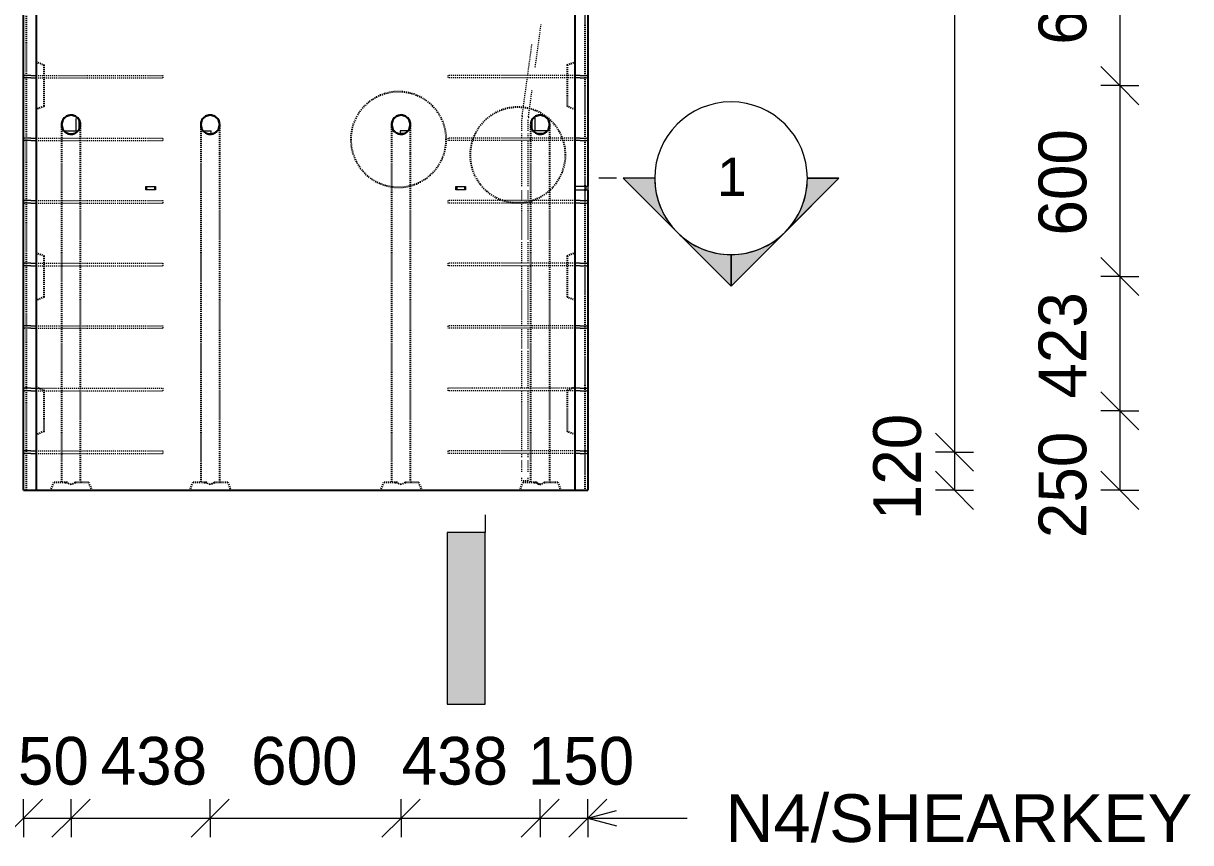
# Model space of a CAD drawing. Header units: millimetres. Extents: x -13510 to 6621, y -2503 to 13671.
# Drawn here: x -6091 to -2421, y -2503 to 73 of the extents above; entities that cross this region are included whole.
import ezdxf

# ---------------------------------------------------------------- set-up
doc = ezdxf.new("R2010")
doc.units = ezdxf.units.MM
doc.linetypes.add('Dash', pattern=[6.36, 3.18, -3.18])
for name, color, linetype, lineweight in [('A-ANNO-DIMS', 211, 'Continuous', 9), ('A-ANNO-DIMS-60', 211, 'Continuous', 9), ('A-GENM', 13, 'Continuous', 18), ('A-WALL', 113, 'Continuous', 25), ('A-WALL-HDLN', 110, 'Dash', 25), ('G-ANNO-SYMB', 111, 'Continuous', 9), ('G-ANNO-TEXT', 231, 'Continuous', 9), ('S-RBAR', 171, 'Continuous', 18)]:
    doc.layers.add(name, color=color, linetype=linetype, lineweight=lineweight)
doc.styles.add('Arial', font='arial.ttf', dxfattribs={"height": 120})
doc.styles.add('Arial_1', font='arial.ttf', dxfattribs={"height": 150})
doc.styles.add('Nirmala UI Semilight', font='NirmalaS.ttf', dxfattribs={"height": 150})
doc.dimstyles.new('Arrow_Filled_-_2_5_NI_UI', dxfattribs={"dimscale": 304.8, "dimtxt": 157.104592, "dimasz": 0.393701, "dimexe": 0.19685, "dimexo": 0.0625, "dimgap": 0.19685, "dimtad": 1, "dimdec": 4, "dimzin": 0, "dimdsep": 46, "dimtxsty": 'Nirmala UI Semilight', "dimblk1": 'OBLIQUE', "dimblk2": 'OBLIQUE', "dimsah": 1, "dimcen": 0.09, "dimazin": 0, "dimtfac": 1, "dimtdec": 4, "dimtix": 1, "dimtmove": 0, "dimatfit": 3, "dimfxl": 0.19685, "dimfxlon": 1, "dimtvp": 1, "dimtolj": 1, "dimtzin": 0, "dimarcsym": 2})
doc.dimstyles.new('Arrow_Filled_-_2_5_NI_UI_1', dxfattribs={"dimscale": 304.8, "dimtxt": 157.104592, "dimasz": 0.393701, "dimexe": 0.19685, "dimexo": 0.0625, "dimgap": 0.19685, "dimtad": 1, "dimdec": 4, "dimzin": 0, "dimdsep": 46, "dimtxsty": 'Nirmala UI Semilight', "dimblk1": 'OBLIQUE', "dimblk2": 'OBLIQUE', "dimsah": 1, "dimcen": 0.09, "dimazin": 0, "dimtfac": 1, "dimtdec": 4, "dimtix": 1, "dimtmove": 2, "dimatfit": 3, "dimfxl": 0.19685, "dimfxlon": 1, "dimtvp": 1, "dimtolj": 1, "dimtzin": 0, "dimarcsym": 2})

# ---------------------------------------------------------------- blocks, each defined once
blk = doc.blocks.new('RR spread anchor face based - RR-SA-2_5-150-1726819-Elevation Front')
at = {"layer": 'A-GENM'}
for p, q in [((-5706.2, 6755), (-5703.7, 6755)), ((-5706.2, 6745), (-5706.2, 6755)), ((-5703.7, 6755), (-5678.7, 6755)), ((-5703.7, 6755), (-5703.7, 6745)), ((-5678.7, 6755), (-5676.2, 6755)), ((-5678.7, 6755), (-5678.7, 6745)), ((-5676.2, 6755), (-5676.2, 6745)), ((-5703.7, 6745), (-5706.2, 6745)), ((-5678.7, 6745), (-5703.7, 6745)), ((-5676.2, 6745), (-5678.7, 6745))]:
    blk.add_line(p, q, dxfattribs=at)
blk = doc.blocks.new('RR spread anchor face based - RR-SA-4_0-320-1726835-Elevation Front')
at = {"layer": 'A-GENM'}
for p, q in [((-4356.2, 6756), (-4321.2, 6756)), ((-4321.2, 6756), (-4316.2, 6756)), ((-4321.2, 6744), (-4321.2, 6756)), ((-4316.2, 6756), (-4316.2, 6744)), ((-4321.2, 6744), (-4356.2, 6744)), ((-4316.2, 6744), (-4321.2, 6744))]:
    blk.add_line(p, q, dxfattribs=at)
blk = doc.blocks.new('Detail View - M_Section Head - Filled SHOP DWG-1002450-Elevation Front')
at = {"layer": 'G-ANNO-SYMB'}
h = blk.add_hatch(color=256, dxfattribs=at)
edge = h.paths.add_edge_path()
edge.add_line((-4205.6, -413.7), (-4106.2, -413.7))
edge.add_arc((-3866.2, -413.7), 240, 180, 225)
edge.add_line((-4035.9, -583.4), (-4205.6, -413.7))
h = blk.add_hatch(color=256, dxfattribs=at)
edge = h.paths.add_edge_path()
edge.add_line((-3526.8, -413.7), (-3696.5, -583.4))
edge.add_arc((-3866.2, -413.7), 240, 315, 360)
edge.add_line((-3626.2, -413.7), (-3526.8, -413.7))
h = blk.add_hatch(color=256, dxfattribs=at)
edge = h.paths.add_edge_path()
edge.add_line((-3866.2, -753.1), (-4035.9, -583.4))
edge.add_arc((-3866.2, -413.7), 240, 225, 270)
edge.add_line((-3866.2, -653.7), (-3866.2, -753.1))
h = blk.add_hatch(color=256, dxfattribs=at)
edge = h.paths.add_edge_path()
edge.add_line((-3866.2, -753.1), (-3866.2, -653.7))
edge.add_arc((-3866.2, -413.7), 240, 270, 315)
edge.add_line((-3696.5, -583.4), (-3866.2, -753.1))
for p, q in [((-3866.2, -753.1), (-4205.6, -413.7)), ((-4106.2, -413.7), (-4205.6, -413.7)), ((-4205.6, -413.7), (-4035.9, -583.4)), ((-4106.2, -413.7), (-4205.6, -413.7)), ((-3866.2, -753.1), (-3526.8, -413.7)), ((-3696.5, -583.4), (-3526.8, -413.7)), ((-3626.2, -413.7), (-3526.8, -413.7)), ((-3526.8, -413.7), (-3626.2, -413.7)), ((-4035.9, -583.4), (-3866.2, -753.1)), ((-3866.2, -753.1), (-3696.5, -583.4)), ((-3866.2, -653.7), (-3866.2, -753.1)), ((-3866.2, -753.1), (-3866.2, -653.7))]:
    blk.add_line(p, q, dxfattribs=at)
for start, end in [(360, 180), (180, 360), (180, 225), (315, 0), (225, 270), (270, 315)]:
    blk.add_arc((-3866.2, -413.7), 240, start, end, dxfattribs=at)
blk = doc.blocks.new('Detail View - M_Section Tail - Filled Horizontal-14034-Elevation Front')
at = {"layer": 'G-ANNO-SYMB'}
blk.add_hatch(color=256, dxfattribs=at).paths.add_polyline_path([(-6189.7, -533.7), (-6189.7, -413.7), (-6729.7, -413.7), (-6729.7, -533.7)])
for p, q in [((-6729.7, -533.7), (-6729.7, -413.7)), ((-6729.7, -413.7), (-6189.7, -413.7)), ((-6189.7, -413.7), (-6189.7, -533.7)), ((-6189.7, -533.7), (-6729.7, -533.7))]:
    blk.add_line(p, q, dxfattribs=at)
blk = doc.blocks.new('DIMBLOCK25-Elevation Front')
at = {"layer": 'A-ANNO-DIMS-60'}
for p, q in [((-6091.2, -2426.2), (-6031.2, -2366.2)), ((-6091.2, -2426.2), (-6091.2, -2366.2)), ((-5941.2, -2426.2), (-5881.2, -2366.2)), ((-5941.2, -2426.2), (-5941.2, -2366.2)), ((-6091.2, -2426.2), (-6151.2, -2486.2)), ((-6091.2, -2426.2), (-5941.2, -2426.2)), ((-6091.2, -2426.2), (-6091.2, -2486.2)), ((-5941.2, -2426.2), (-6001.2, -2486.2)), ((-5941.2, -2426.2), (-5941.2, -2486.2))]:
    blk.add_line(p, q, dxfattribs=at)
at = {"layer": 'A-ANNO-DIMS-60', "color": 0, "insert": (-6219.9, -2170.5), "char_height": 150, "width": 370.196, "attachment_point": 1, "line_spacing_factor": 1.142579, "style": 'Nirmala UI Semilight'}
blk.add_mtext('150', dxfattribs=at)
blk = doc.blocks.new('_Oblique')
at = {"color": 0, "linetype": 'ByBlock', "lineweight": -2}
blk.add_line((-0.5, -0.5), (0.5, 0.5), dxfattribs=at)
blk = doc.blocks.new('DIMBLOCK26-Elevation Front')
at = {"layer": 'A-ANNO-DIMS-60'}
for p, q in [((-5941.2, -2426.2), (-5881.2, -2366.2)), ((-5941.2, -2426.2), (-5941.2, -2366.2)), ((-5503.7, -2426.2), (-5443.7, -2366.2)), ((-5503.7, -2426.2), (-5503.7, -2366.2)), ((-5941.2, -2426.2), (-6001.2, -2486.2)), ((-5941.2, -2426.2), (-5503.7, -2426.2)), ((-5941.2, -2426.2), (-5941.2, -2486.2)), ((-5503.7, -2426.2), (-5563.7, -2486.2)), ((-5503.7, -2426.2), (-5503.7, -2486.2))]:
    blk.add_line(p, q, dxfattribs=at)
at = {"layer": 'A-ANNO-DIMS-60', "color": 0, "insert": (-5848, -2170.5), "char_height": 150, "width": 414.756, "attachment_point": 1, "line_spacing_factor": 1.142579, "style": 'Nirmala UI Semilight'}
blk.add_mtext('438', dxfattribs=at)
blk = doc.blocks.new('DIMBLOCK27-Elevation Front')
at = {"layer": 'A-ANNO-DIMS-60'}
for p, q in [((-5503.7, -2426.2), (-5443.7, -2366.2)), ((-5503.7, -2426.2), (-5503.7, -2366.2)), ((-4903.7, -2426.2), (-4843.7, -2366.2)), ((-4903.7, -2426.2), (-4903.7, -2366.2)), ((-5503.7, -2426.2), (-5563.7, -2486.2)), ((-5503.7, -2426.2), (-4903.7, -2426.2)), ((-5503.7, -2426.2), (-5503.7, -2486.2)), ((-4903.7, -2426.2), (-4963.7, -2486.2)), ((-4903.7, -2426.2), (-4903.7, -2486.2))]:
    blk.add_line(p, q, dxfattribs=at)
at = {"layer": 'A-ANNO-DIMS-60', "color": 0, "insert": (-5375.1, -2170.5), "char_height": 150, "width": 411.328, "attachment_point": 1, "line_spacing_factor": 1.142579, "style": 'Nirmala UI Semilight'}
blk.add_mtext('600', dxfattribs=at)
blk = doc.blocks.new('DIMBLOCK28-Elevation Front')
at = {"layer": 'A-ANNO-DIMS-60'}
for p, q in [((-4903.7, -2426.2), (-4843.7, -2366.2)), ((-4903.7, -2426.2), (-4903.7, -2366.2)), ((-4466.2, -2426.2), (-4406.2, -2366.2)), ((-4466.2, -2426.2), (-4466.2, -2366.2)), ((-4903.7, -2426.2), (-4963.7, -2486.2)), ((-4903.7, -2426.2), (-4466.2, -2426.2)), ((-4903.7, -2426.2), (-4903.7, -2486.2)), ((-4466.2, -2426.2), (-4526.2, -2486.2)), ((-4466.2, -2426.2), (-4466.2, -2486.2))]:
    blk.add_line(p, q, dxfattribs=at)
at = {"layer": 'A-ANNO-DIMS-60', "color": 0, "insert": (-4901.9, -2170.5), "char_height": 150, "width": 414.756, "attachment_point": 1, "line_spacing_factor": 1.142579, "style": 'Nirmala UI Semilight'}
blk.add_mtext('438', dxfattribs=at)
blk = doc.blocks.new('DIMBLOCK29-Elevation Front')
at = {"layer": 'A-ANNO-DIMS-60'}
for p, q in [((-4466.2, -2426.2), (-4406.2, -2366.2)), ((-4466.2, -2426.2), (-4466.2, -2366.2)), ((-4316.2, -2426.2), (-4256.2, -2366.2)), ((-4316.2, -2426.2), (-4316.2, -2366.2)), ((-4466.2, -2426.2), (-4526.2, -2486.2)), ((-4466.2, -2426.2), (-4316.2, -2426.2)), ((-4466.2, -2426.2), (-4466.2, -2486.2)), ((-4316.2, -2426.2), (-4376.2, -2486.2)), ((-4316.2, -2426.2), (-4316.2, -2486.2))]:
    blk.add_line(p, q, dxfattribs=at)
at = {"layer": 'A-ANNO-DIMS-60', "color": 0, "insert": (-4505.4, -2170.5), "char_height": 150, "width": 370.196, "attachment_point": 1, "line_spacing_factor": 1.142579, "style": 'Nirmala UI Semilight'}
blk.add_mtext('150', dxfattribs=at)
blk = doc.blocks.new('DIMBLOCK54-Elevation Front')
at = {"layer": 'A-ANNO-DIMS-60'}
for p, q in [((-3163.6, 7580), (-3223.6, 7640)), ((-3163.6, 7580), (-3223.6, 7580)), ((-3163.6, 7580), (-3163.6, -1275)), ((-3163.6, 7580), (-3103.6, 7520)), ((-3163.6, 7580), (-3103.6, 7580)), ((-3163.6, -1275), (-3223.6, -1215)), ((-3163.6, -1275), (-3223.6, -1275)), ((-3163.6, -1275), (-3103.6, -1335)), ((-3163.6, -1275), (-3103.6, -1275))]:
    blk.add_line(p, q, dxfattribs=at)
at = {"layer": 'A-ANNO-DIMS-60', "color": 0, "insert": (-3419.3, 2382.7), "char_height": 150, "width": 1847.55, "attachment_point": 1, "rotation": 90, "line_spacing_factor": 1.142579, "style": 'Nirmala UI Semilight'}
blk.add_mtext('T8@200mm C/C', dxfattribs=at)
blk = doc.blocks.new('DIMBLOCK55-Elevation Front')
at = {"layer": 'A-ANNO-DIMS-60'}
for p, q in [((-3163.6, -1275), (-3223.6, -1215)), ((-3163.6, -1275), (-3223.6, -1275)), ((-3163.6, -1275), (-3163.6, -1395)), ((-3163.6, -1275), (-3103.6, -1335)), ((-3163.6, -1275), (-3103.6, -1275)), ((-3163.6, -1395), (-3223.6, -1335)), ((-3163.6, -1395), (-3223.6, -1395)), ((-3163.6, -1395), (-3103.6, -1455)), ((-3163.6, -1395), (-3103.6, -1395))]:
    blk.add_line(p, q, dxfattribs=at)
at = {"layer": 'A-ANNO-DIMS-60', "color": 0, "insert": (-3419.3, -1489.2), "char_height": 150, "width": 370.196, "attachment_point": 1, "rotation": 90, "line_spacing_factor": 1.142579, "style": 'Nirmala UI Semilight'}
blk.add_mtext('120', dxfattribs=at)
blk = doc.blocks.new('DIMBLOCK69-Elevation Front')
at = {"layer": 'A-ANNO-DIMS-60'}
for p, q in [((-2643.6, 477.5), (-2703.6, 537.5)), ((-2643.6, 477.5), (-2703.6, 477.5)), ((-2643.6, 477.5), (-2643.6, -122.5)), ((-2643.6, 477.5), (-2583.6, 417.5)), ((-2643.6, 477.5), (-2583.6, 477.5)), ((-2643.6, -122.5), (-2703.6, -62.5)), ((-2643.6, -122.5), (-2703.6, -122.5)), ((-2643.6, -122.5), (-2583.6, -182.5)), ((-2643.6, -122.5), (-2583.6, -122.5))]:
    blk.add_line(p, q, dxfattribs=at)
at = {"layer": 'A-ANNO-DIMS-60', "color": 0, "insert": (-2899.3, 6.1), "char_height": 150, "width": 411.328, "attachment_point": 1, "rotation": 90, "line_spacing_factor": 1.142579, "style": 'Nirmala UI Semilight'}
blk.add_mtext('600', dxfattribs=at)
blk = doc.blocks.new('DIMBLOCK70-Elevation Front')
at = {"layer": 'A-ANNO-DIMS-60'}
for p, q in [((-2643.6, -122.5), (-2703.6, -62.5)), ((-2643.6, -122.5), (-2703.6, -122.5)), ((-2643.6, -122.5), (-2643.6, -722.5)), ((-2643.6, -122.5), (-2583.6, -182.5)), ((-2643.6, -122.5), (-2583.6, -122.5)), ((-2643.6, -722.5), (-2703.6, -662.5)), ((-2643.6, -722.5), (-2703.6, -722.5)), ((-2643.6, -722.5), (-2583.6, -782.5)), ((-2643.6, -722.5), (-2583.6, -722.5))]:
    blk.add_line(p, q, dxfattribs=at)
at = {"layer": 'A-ANNO-DIMS-60', "color": 0, "insert": (-2899.3, -593.9), "char_height": 150, "width": 411.328, "attachment_point": 1, "rotation": 90, "line_spacing_factor": 1.142579, "style": 'Nirmala UI Semilight'}
blk.add_mtext('600', dxfattribs=at)
blk = doc.blocks.new('DIMBLOCK71-Elevation Front')
at = {"layer": 'A-ANNO-DIMS-60'}
for p, q in [((-2643.6, -722.5), (-2703.6, -662.5)), ((-2643.6, -722.5), (-2703.6, -722.5)), ((-2643.6, -722.5), (-2643.6, -1145)), ((-2643.6, -722.5), (-2583.6, -782.5)), ((-2643.6, -722.5), (-2583.6, -722.5)), ((-2643.6, -1145), (-2703.6, -1085)), ((-2643.6, -1145), (-2703.6, -1145)), ((-2643.6, -1145), (-2583.6, -1205)), ((-2643.6, -1145), (-2583.6, -1145))]:
    blk.add_line(p, q, dxfattribs=at)
at = {"layer": 'A-ANNO-DIMS-60', "color": 0, "insert": (-2899.3, -1106.6), "char_height": 150, "width": 414.756, "attachment_point": 1, "rotation": 90, "line_spacing_factor": 1.142579, "style": 'Nirmala UI Semilight'}
blk.add_mtext('423', dxfattribs=at)
blk = doc.blocks.new('DIMBLOCK72-Elevation Front')
at = {"layer": 'A-ANNO-DIMS-60'}
for p, q in [((-2643.6, -1145), (-2703.6, -1085)), ((-2643.6, -1145), (-2703.6, -1145)), ((-2643.6, -1145), (-2643.6, -1395)), ((-2643.6, -1145), (-2583.6, -1205)), ((-2643.6, -1145), (-2583.6, -1145)), ((-2643.6, -1395), (-2703.6, -1335)), ((-2643.6, -1395), (-2703.6, -1395)), ((-2643.6, -1395), (-2583.6, -1455)), ((-2643.6, -1395), (-2583.6, -1395))]:
    blk.add_line(p, q, dxfattribs=at)
at = {"layer": 'A-ANNO-DIMS-60', "color": 0, "insert": (-2899.3, -1545.3), "char_height": 150, "width": 411.328, "attachment_point": 1, "rotation": 90, "line_spacing_factor": 1.142579, "style": 'Nirmala UI Semilight'}
blk.add_mtext('250', dxfattribs=at)

msp = doc.modelspace()

# ---------------------------------------------------------------- linework, layer by layer
at = {"layer": 'A-WALL'}
for p, q in [((-6051.19617, 7060), (-6051.19617, -1395)), ((-4356.19617, -1395), (-4356.19617, 7060)), ((-6091.19617, -93.95326), (-6091.19617, 102.06437)), ((-4316.19617, 102.06437), (-4316.19617, -93.95326)), ((-6091.19617, -290.73104), (-6091.19617, -94.71341)), ((-4316.19617, -94.71341), (-4316.19617, -290.73104)), ((-6091.19617, -487.50882), (-6091.19617, -291.49118)), ((-4316.19617, -291.49118), (-4316.19617, -439)), ((-4316.19617, -451), (-4316.19617, -487.50882)), ((-6091.19617, -684.28659), (-6091.19617, -488.26896)), ((-4316.19617, -488.26896), (-4316.19617, -684.28659)), ((-6091.19617, -881.06437), (-6091.19617, -685.04674)), ((-4316.19617, -685.04674), (-4316.19617, -881.06437)), ((-6091.19617, -1077.84215), (-6091.19617, -881.82452)), ((-4316.19617, -881.82452), (-4316.19617, -1077.84215)), ((-6091.19617, -1274.61993), (-6091.19617, -1078.60229)), ((-4316.19617, -1078.60229), (-4316.19617, -1274.61993)), ((-6091.19617, -1395), (-6091.19617, -1275.38007)), ((-4316.19617, -1275.38007), (-4316.19617, -1395)), ((-6091.19617, -1395), (-4316.19617, -1395))]:
    msp.add_line(p, q, dxfattribs=at)
at = {"layer": 'A-WALL', "flags": 128}
for points in [[(-5941.19617, -215), (-5956.23068, -219.03919), (-5967.2167, -230.06909), (-5971.19617, -245)], [(-5911.19617, -245), (-5915.23536, -229.96549), (-5926.26526, -218.97947), (-5941.19617, -215)], [(-5503.69617, -215), (-5518.73068, -219.03919), (-5529.7167, -230.06909), (-5533.69617, -245)], [(-5473.69617, -245), (-5477.73536, -229.96549), (-5488.76526, -218.97947), (-5503.69617, -215)], [(-4903.69617, -215), (-4918.73068, -219.03919), (-4929.7167, -230.06909), (-4933.69617, -245)], [(-4873.69617, -245), (-4877.73536, -229.96549), (-4888.76526, -218.97947), (-4903.69617, -215)], [(-4466.19617, -215), (-4481.23068, -219.03919), (-4492.2167, -230.06909), (-4496.19617, -245)], [(-4436.19617, -245), (-4440.23536, -229.96549), (-4451.26526, -218.97947), (-4466.19617, -215)], [(-5971.19617, -245), (-5967.15698, -260.03451), (-5956.12708, -271.02053), (-5941.19617, -275)], [(-5941.19617, -275), (-5926.16166, -270.96081), (-5915.17564, -259.93091), (-5911.19617, -245)], [(-5911.19617, -250.72272), (-5911.19617, -245.13838), (-5911.19617, -245)], [(-5533.69617, -245), (-5529.65698, -260.03451), (-5518.62708, -271.02053), (-5503.69617, -275)], [(-5503.69617, -275), (-5488.66166, -270.96081), (-5477.67564, -259.93091), (-5473.69617, -245)], [(-5473.69617, -250.72272), (-5473.69617, -245.13838), (-5473.69617, -245)], [(-4933.69617, -245), (-4929.65698, -260.03451), (-4918.62708, -271.02053), (-4903.69617, -275)], [(-4903.69617, -275), (-4888.66166, -270.96081), (-4877.67564, -259.93091), (-4873.69617, -245)], [(-4873.69617, -250.72272), (-4873.69617, -245.13838), (-4873.69617, -245)], [(-4496.19617, -245), (-4492.15698, -260.03451), (-4481.12708, -271.02053), (-4466.19617, -275)], [(-4466.19617, -275), (-4451.16166, -270.96081), (-4440.17564, -259.93091), (-4436.19617, -245)], [(-4436.19617, -250.72272), (-4436.19617, -245.13838), (-4436.19617, -245)]]:
    msp.add_lwpolyline(points, dxfattribs=at)
at = {"layer": 'A-WALL'}
for centre, start, end in [((-5941.19617, -245), 120.83030229, 149.6053058), ((-5941.19617, -245), 90.72252687, 119.42229601), ((-5941.19617, -245), 61.01869337, 89.26639009), ((-5941.19617, -245), 30.83105155, 59.6045335), ((-5503.69617, -245), 120.83030229, 149.6053058), ((-5503.69617, -245), 90.72252687, 119.42229601), ((-5503.69617, -245), 61.01869337, 89.26639009), ((-5503.69617, -245), 30.83105155, 59.6045335), ((-4903.69617, -245), 120.83030229, 149.6053058), ((-4903.69617, -245), 90.72252687, 119.42229601), ((-4903.69617, -245), 61.01869337, 89.26639009), ((-4903.69617, -245), 30.83105155, 59.6045335), ((-4466.19617, -245), 120.83030229, 149.6053058), ((-4466.19617, -245), 90.72252687, 119.42229601), ((-4466.19617, -245), 61.01869337, 89.26639009), ((-4466.19617, -245), 30.83105155, 59.6045335), ((-5941.19617, -245), 150.6727618, 179.61937532), ((-5941.19617, -245), 180.42457698, 209.72326815), ((-5941.19617, -245), 0.3777518, 29.77056829), ((-5941.19617, -245), 330.71898335, 359.57221129), ((-5503.69617, -245), 150.6727618, 179.61937532), ((-5503.69617, -245), 180.42457698, 209.72326815), ((-5503.69617, -245), 0.3777518, 29.77056829), ((-5503.69617, -245), 330.71898335, 359.57221129), ((-4903.69617, -245), 150.6727618, 179.61937532), ((-4903.69617, -245), 180.42457698, 209.72326815), ((-4903.69617, -245), 0.3777518, 29.77056829), ((-4903.69617, -245), 330.71898335, 359.57221129), ((-4466.19617, -245), 150.6727618, 179.61937532), ((-4466.19617, -245), 180.42457698, 209.72326815), ((-4466.19617, -245), 0.3777518, 29.77056829), ((-4466.19617, -245), 330.71898335, 359.57221129), ((-5941.19617, -245), 210.81300667, 239.62313313), ((-5941.19617, -245), 241.01713814, 269.26797703), ((-5941.19617, -245), 270.72093746, 299.42390155), ((-5941.19617, -245), 300.81202935, 329.6241405), ((-5503.69617, -245), 210.81300667, 239.62313313), ((-5503.69617, -245), 241.01713814, 269.26797703), ((-5503.69617, -245), 270.72093746, 299.42390155), ((-5503.69617, -245), 300.81202935, 329.6241405), ((-4903.69617, -245), 210.81300667, 239.62313313), ((-4903.69617, -245), 241.01713814, 269.26797703), ((-4903.69617, -245), 270.72093746, 299.42390155), ((-4903.69617, -245), 300.81202935, 329.6241405), ((-4466.19617, -245), 210.81300667, 239.62313313), ((-4466.19617, -245), 241.01713814, 269.26797703), ((-4466.19617, -245), 270.72093746, 299.42390155), ((-4466.19617, -245), 300.81202935, 329.6241405)]:
    msp.add_arc(centre, 30, start, end, dxfattribs=at)
at = {"layer": 'A-WALL-HDLN'}
for p, q in [((-6081.19359, -1395), (-6081.19359, 3650)), ((-4326.19875, 3650), (-4326.19875, -1395)), ((-6051.19617, -47.5), (-6026.19617, -57.5)), ((-6026.19617, -187.5), (-6026.19617, -57.5)), ((-4381.19617, -57.5), (-4356.19617, -47.5)), ((-4381.19617, -57.5), (-4381.19617, -187.5)), ((-6026.19617, -187.5), (-6051.19617, -197.5)), ((-4356.19617, -197.5), (-4381.19617, -187.5)), ((-5971.19617, -335), (-5971.19617, -1370)), ((-5911.19617, -1370), (-5911.19617, -335)), ((-5533.69617, -335), (-5533.69617, -1370)), ((-5473.69617, -1370), (-5473.69617, -335)), ((-4933.69617, -335), (-4933.69617, -1370)), ((-4873.69617, -1370), (-4873.69617, -335)), ((-4496.19617, -335), (-4496.19617, -1370)), ((-4436.19617, -1370), (-4436.19617, -335)), ((-6051.19617, -647.5), (-6026.19617, -657.5)), ((-6026.19617, -787.5), (-6026.19617, -657.5)), ((-4381.19617, -657.5), (-4356.19617, -647.5)), ((-4381.19617, -657.5), (-4381.19617, -787.5)), ((-6026.19617, -787.5), (-6051.19617, -797.5)), ((-4356.19617, -797.5), (-4381.19617, -787.5)), ((-6051.19617, -1070), (-6026.19617, -1080)), ((-6026.19617, -1210), (-6026.19617, -1080)), ((-4381.19617, -1080), (-4356.19617, -1070)), ((-4381.19617, -1080), (-4381.19617, -1210)), ((-6026.19617, -1210), (-6051.19617, -1220)), ((-4356.19617, -1220), (-4381.19617, -1210)), ((-5996.19617, -1370), (-6006.19617, -1395)), ((-5953.18575, -1370), (-5996.19617, -1370)), ((-5959.79845, -1370), (-5953.18575, -1370)), ((-5929.20659, -1370), (-5922.59389, -1370)), ((-5886.19617, -1370), (-5929.20659, -1370)), ((-5886.19617, -1370), (-5876.19617, -1395)), ((-5558.69617, -1370), (-5568.69617, -1395)), ((-5515.68575, -1370), (-5558.69617, -1370)), ((-5522.29845, -1370), (-5515.68575, -1370)), ((-5491.70659, -1370), (-5485.09389, -1370)), ((-5448.69617, -1370), (-5491.70659, -1370)), ((-5448.69617, -1370), (-5438.69617, -1395)), ((-4958.69617, -1370), (-4968.69617, -1395)), ((-4915.68575, -1370), (-4958.69617, -1370)), ((-4922.29845, -1370), (-4915.68575, -1370)), ((-4891.70659, -1370), (-4885.09389, -1370)), ((-4848.69617, -1370), (-4891.70659, -1370)), ((-4848.69617, -1370), (-4838.69617, -1395)), ((-4521.19617, -1370), (-4531.19617, -1395)), ((-4478.48344, -1370), (-4521.19617, -1370)), ((-4485.05347, -1370), (-4478.48344, -1370)), ((-4478.46981, -1370), (-4477.87899, -1370)), ((-4454.51335, -1370), (-4453.92253, -1370)), ((-4453.90889, -1370), (-4447.33887, -1370)), ((-4411.19617, -1370), (-4453.90889, -1370)), ((-4411.19617, -1370), (-4401.19617, -1395))]:
    msp.add_line(p, q, dxfattribs=at)
at = {"layer": 'A-WALL-HDLN', "flags": 128}
for points in [[(-5971.19617, -245.38007), (-5971.19617, -249.10169), (-5971.19617, -261.03291), (-5971.19617, -279.70613), (-5971.19617, -303.41931), (-5971.19617, -330.01104), (-5971.19617, -335)], [(-5911.19617, -335), (-5911.19617, -308.13961), (-5911.19617, -283.7275), (-5911.19617, -263.98882), (-5911.19617, -250.72272)], [(-5533.69617, -245.38007), (-5533.69617, -249.10169), (-5533.69617, -261.03291), (-5533.69617, -279.70613), (-5533.69617, -303.41931), (-5533.69617, -330.01104), (-5533.69617, -335)], [(-5473.69617, -335), (-5473.69617, -308.13961), (-5473.69617, -283.7275), (-5473.69617, -263.98882), (-5473.69617, -250.72272)], [(-4933.69617, -245.38007), (-4933.69617, -249.10169), (-4933.69617, -261.03291), (-4933.69617, -279.70613), (-4933.69617, -303.41931), (-4933.69617, -330.01104), (-4933.69617, -335)], [(-4873.69617, -335), (-4873.69617, -308.13961), (-4873.69617, -283.7275), (-4873.69617, -263.98882), (-4873.69617, -250.72272)], [(-4496.19617, -245.38007), (-4496.19617, -249.10169), (-4496.19617, -261.03291), (-4496.19617, -279.70613), (-4496.19617, -303.41931), (-4496.19617, -330.01104), (-4496.19617, -335)], [(-4436.19617, -335), (-4436.19617, -308.13961), (-4436.19617, -283.7275), (-4436.19617, -263.98882), (-4436.19617, -250.72272)], [(-5941.19617, -1376.25), (-5944.27428, -1375.85417), (-5947.31989, -1374.67088), (-5950.30087, -1372.71259), (-5953.18575, -1370)], [(-5929.20659, -1370), (-5932.09147, -1372.71259), (-5935.07245, -1374.67088), (-5938.11806, -1375.85417), (-5941.19617, -1376.25)], [(-5503.69617, -1376.25), (-5506.77428, -1375.85417), (-5509.81989, -1374.67088), (-5512.80087, -1372.71259), (-5515.68575, -1370)], [(-5491.70659, -1370), (-5494.59147, -1372.71259), (-5497.57245, -1374.67088), (-5500.61806, -1375.85417), (-5503.69617, -1376.25)], [(-4903.69617, -1376.25), (-4906.77428, -1375.85417), (-4909.81989, -1374.67088), (-4912.80087, -1372.71259), (-4915.68575, -1370)], [(-4891.70659, -1370), (-4894.59147, -1372.71259), (-4897.57245, -1374.67088), (-4900.61806, -1375.85417), (-4903.69617, -1376.25)], [(-4466.19617, -1376.57929), (-4469.35522, -1376.16232), (-4472.47914, -1374.91603), (-4475.53321, -1372.85428), (-4478.48344, -1370)], [(-4477.87899, -1370), (-4475.06198, -1372.57078), (-4472.15639, -1374.42563), (-4469.19124, -1375.546), (-4466.19617, -1375.92071)], [(-4466.19617, -1375.92071), (-4463.2011, -1375.546), (-4460.23595, -1374.42563), (-4457.33036, -1372.57078), (-4454.51335, -1370)], [(-4453.90889, -1370), (-4456.85913, -1372.85428), (-4459.9132, -1374.91603), (-4463.03712, -1376.16232), (-4466.19617, -1376.57929)]]:
    msp.add_lwpolyline(points, dxfattribs=at)
at = {"layer": 'A-WALL-HDLN'}
for centre, start, end in [((-4911.62682, -291.82995), 0, 180), ((-4536.62682, -340.35275), 0, 180), ((-4911.62682, -291.82995), 180, 0), ((-4536.62682, -340.35275), 180, 253.59625608), ((-4536.62682, -340.35275), 286.40374392, 0), ((-4536.62682, -340.35275), 253.69557373, 286.30442627)]:
    msp.add_arc(centre, 150, start, end, dxfattribs=at)
at = {"layer": 'G-ANNO-SYMB'}
for p, q in [((-4226.19543, -413.69153), (-4281.96595, -413.69153)), ((-4638.80017, -1471.98863), (-4638.80017, -1527.47743))]:
    msp.add_line(p, q, dxfattribs=at)
at = {"layer": 'G-ANNO-TEXT', "color": 7}
for q in [(-4226.68785, -2401.78337), (-4226.68785, -2450.01423), (-4003.76282, -2425.8988)]:
    msp.add_line((-4316.68785, -2425.8988), q, dxfattribs=at)
at = {"layer": 'S-RBAR', "linetype": 'Dash'}
for p, q in [((-4481.76695, -64.04044), (-4463.48751, 69.46154)), ((-4505.55365, -90.33333), (-4491.76695, 10.35639)), ((-6051.14656, -90.33333), (-5651.19617, -90.33333)), ((-6051.14656, -98.33333), (-5651.19617, -98.33333)), ((-5651.19617, -98.33333), (-5651.19617, -90.33333)), ((-4356.24578, -90.33333), (-4756.19617, -90.33333)), ((-4756.19617, -90.33333), (-4756.19617, -98.33333)), ((-4356.24578, -98.33333), (-4756.19617, -98.33333)), ((-4523.06285, -218.20999), (-4506.64903, -98.33333)), ((-4503.24773, -220.92312), (-4491.76695, -137.0744)), ((-4523.66372, -264.65385), (-4523.66372, -227.02768)), ((-4503.66372, -264.65385), (-4503.66372, -227.02768)), ((-6051.14656, -287.11111), (-5651.19617, -287.11111)), ((-5651.19617, -295.11111), (-5651.19617, -287.11111)), ((-4356.24578, -287.11111), (-4756.19617, -287.11111)), ((-4756.19617, -287.11111), (-4756.19617, -295.11111)), ((-4523.66372, -287.11111), (-4523.66372, -272.65385)), ((-4503.66372, -287.11111), (-4503.66372, -272.65385)), ((-6051.14656, -295.11111), (-5651.19617, -295.11111)), ((-4356.24578, -295.11111), (-4756.19617, -295.11111)), ((-4523.66372, -439), (-4523.66372, -295.11111)), ((-4503.66372, -439), (-4503.66372, -295.11111)), ((-4523.66372, -483.88889), (-4523.66372, -451)), ((-4503.66372, -483.88889), (-4503.66372, -451)), ((-6051.14656, -483.88889), (-5651.19617, -483.88889)), ((-6051.14656, -491.88889), (-5651.19617, -491.88889)), ((-5651.19617, -491.88889), (-5651.19617, -483.88889)), ((-4356.24578, -483.88889), (-4756.19617, -483.88889)), ((-4756.19617, -483.88889), (-4756.19617, -491.88889)), ((-4356.24578, -491.88889), (-4756.19617, -491.88889)), ((-4523.66372, -606.76923), (-4523.66372, -491.88889)), ((-4503.66372, -606.76923), (-4503.66372, -491.88889)), ((-4523.66372, -680.66667), (-4523.66372, -614.76923)), ((-4503.66372, -680.66667), (-4503.66372, -614.76923)), ((-6051.14656, -680.66667), (-5651.19617, -680.66667)), ((-6051.14656, -688.66667), (-5651.19617, -688.66667)), ((-5651.19617, -688.66667), (-5651.19617, -680.66667)), ((-4356.24578, -680.66667), (-4756.19617, -680.66667)), ((-4756.19617, -680.66667), (-4756.19617, -688.66667)), ((-4356.24578, -688.66667), (-4756.19617, -688.66667)), ((-4523.66372, -877.44444), (-4523.66372, -688.66667)), ((-4503.66372, -877.44444), (-4503.66372, -688.66667)), ((-6051.14656, -877.44444), (-5651.19617, -877.44444)), ((-5651.19617, -885.44444), (-5651.19617, -877.44444)), ((-4356.24578, -877.44444), (-4756.19617, -877.44444)), ((-4756.19617, -877.44444), (-4756.19617, -885.44444)), ((-6051.14656, -885.44444), (-5651.19617, -885.44444)), ((-4356.24578, -885.44444), (-4756.19617, -885.44444)), ((-4523.66372, -948.88462), (-4523.66372, -885.44444)), ((-4503.66372, -948.88462), (-4503.66372, -885.44444)), ((-4523.66372, -1074.22222), (-4523.66372, -956.88462)), ((-4503.66372, -1074.22222), (-4503.66372, -956.88462)), ((-6051.14656, -1074.22222), (-6040.76583, -1074.22222)), ((-6051.14656, -1082.22222), (-5651.19617, -1082.22222)), ((-6040.51539, -1074.22222), (-5651.19617, -1074.22222)), ((-5651.19617, -1082.22222), (-5651.19617, -1074.22222)), ((-4366.87695, -1074.22222), (-4756.19617, -1074.22222)), ((-4756.19617, -1074.22222), (-4756.19617, -1082.22222)), ((-4356.24578, -1082.22222), (-4756.19617, -1082.22222)), ((-4523.66372, -1271), (-4523.66372, -1082.22222)), ((-4503.66372, -1271), (-4503.66372, -1082.22222)), ((-4356.24578, -1074.22222), (-4366.62651, -1074.22222)), ((-6051.14656, -1271), (-5651.19617, -1271)), ((-6051.14656, -1279), (-5651.19617, -1279)), ((-5651.19617, -1279), (-5651.19617, -1271)), ((-4356.24578, -1271), (-4756.19617, -1271)), ((-4756.19617, -1271), (-4756.19617, -1279)), ((-4356.24578, -1279), (-4756.19617, -1279)), ((-4523.66372, -1291), (-4523.66372, -1279)), ((-4503.66372, -1291), (-4503.66372, -1279)), ((-4523.66372, -1336.5), (-4523.66372, -1299)), ((-4503.66372, -1336.5), (-4503.66372, -1299)), ((-4523.66372, -1365), (-4523.66372, -1352.5)), ((-4503.66372, -1365), (-4503.66372, -1352.5)), ((-4503.66372, -1365), (-4523.66372, -1365))]:
    msp.add_line(p, q, dxfattribs=at)
at = {"layer": 'S-RBAR'}
for p, q in [((-6067.19617, -90.33333), (-6087.19617, -90.33333)), ((-6067.19617, -98.33333), (-6087.19617, -98.33333)), ((-6067.19617, -90.33333), (-6051.19617, -90.33333)), ((-6067.19617, -98.33333), (-6051.19617, -98.33333)), ((-4340.19617, -90.33333), (-4356.19617, -90.33333)), ((-4340.19617, -98.33333), (-4356.19617, -98.33333)), ((-4340.19617, -90.33333), (-4320.19617, -90.33333)), ((-4340.19617, -98.33333), (-4320.19617, -98.33333)), ((-5925.32864, -264.65385), (-5925.32864, -225.29935)), ((-5915.32864, -260.06607), (-5915.32864, -236.25983)), ((-5533.04552, -241.14831), (-5533.04552, -240.43791)), ((-5533.04552, -247.30973), (-5533.04552, -245.79547)), ((-5533.04552, -249.56209), (-5533.04552, -247.53389)), ((-4491.76695, -260.45281), (-4491.76695, -235.36016)), ((-4481.76695, -264.65385), (-4481.76695, -225.21278)), ((-6067.19617, -287.11111), (-6087.19617, -287.11111)), ((-6067.19617, -287.11111), (-6051.19617, -287.11111)), ((-5963.60591, -264.65385), (-5918.78643, -264.65385)), ((-5952.02735, -272.65385), (-5950.19065, -272.65385)), ((-5949.80715, -272.65385), (-5932.65373, -272.65385)), ((-5932.2731, -272.65385), (-5930.36499, -272.65385)), ((-5526.10591, -264.65385), (-5501.19617, -264.65385)), ((-5514.52735, -272.65385), (-5512.69065, -272.65385)), ((-5512.30715, -272.65385), (-5501.19617, -272.65385)), ((-5501.19617, -272.65385), (-5501.19617, -264.65385)), ((-4881.28643, -264.65385), (-4906.19617, -264.65385)), ((-4906.19617, -264.65385), (-4906.19617, -272.65385)), ((-4895.15373, -272.65385), (-4906.19617, -272.65385)), ((-4892.86499, -272.65385), (-4894.7731, -272.65385)), ((-4443.78643, -264.65385), (-4488.60591, -264.65385)), ((-4475.19065, -272.65385), (-4477.02735, -272.65385)), ((-4457.65373, -272.65385), (-4474.80715, -272.65385)), ((-4455.36499, -272.65385), (-4457.2731, -272.65385)), ((-4340.19617, -287.11111), (-4356.19617, -287.11111)), ((-4340.19617, -287.11111), (-4320.19617, -287.11111)), ((-6067.19617, -295.11111), (-6087.19617, -295.11111)), ((-6067.19617, -295.11111), (-6051.19617, -295.11111)), ((-4340.19617, -295.11111), (-4356.19617, -295.11111)), ((-4340.19617, -295.11111), (-4320.19617, -295.11111)), ((-6067.19617, -483.88889), (-6087.19617, -483.88889)), ((-6067.19617, -491.88889), (-6087.19617, -491.88889)), ((-6067.19617, -483.88889), (-6051.19617, -483.88889)), ((-6067.19617, -491.88889), (-6051.19617, -491.88889)), ((-4340.19617, -483.88889), (-4356.19617, -483.88889)), ((-4340.19617, -491.88889), (-4356.19617, -491.88889)), ((-4340.19617, -483.88889), (-4320.19617, -483.88889)), ((-4340.19617, -491.88889), (-4320.19617, -491.88889)), ((-6067.19617, -680.66667), (-6087.19617, -680.66667)), ((-6067.19617, -688.66667), (-6087.19617, -688.66667)), ((-6067.19617, -680.66667), (-6051.19617, -680.66667)), ((-6067.19617, -688.66667), (-6051.19617, -688.66667)), ((-4340.19617, -680.66667), (-4356.19617, -680.66667)), ((-4340.19617, -688.66667), (-4356.19617, -688.66667)), ((-4340.19617, -680.66667), (-4320.19617, -680.66667)), ((-4340.19617, -688.66667), (-4320.19617, -688.66667)), ((-6067.19617, -877.44444), (-6087.19617, -877.44444)), ((-6067.19617, -877.44444), (-6051.19617, -877.44444)), ((-4340.19617, -877.44444), (-4356.19617, -877.44444)), ((-4340.19617, -877.44444), (-4320.19617, -877.44444)), ((-6067.19617, -885.44444), (-6087.19617, -885.44444)), ((-6067.19617, -885.44444), (-6051.19617, -885.44444)), ((-4340.19617, -885.44444), (-4356.19617, -885.44444)), ((-4340.19617, -885.44444), (-4320.19617, -885.44444)), ((-6067.19617, -1074.22222), (-6087.19617, -1074.22222)), ((-6067.19617, -1082.22222), (-6087.19617, -1082.22222)), ((-6067.19617, -1074.22222), (-6051.19617, -1074.22222)), ((-6067.19617, -1082.22222), (-6051.19617, -1082.22222)), ((-4340.19617, -1074.22222), (-4356.19617, -1074.22222)), ((-4340.19617, -1082.22222), (-4356.19617, -1082.22222)), ((-4340.19617, -1074.22222), (-4320.19617, -1074.22222)), ((-4340.19617, -1082.22222), (-4320.19617, -1082.22222)), ((-6067.19617, -1271), (-6087.19617, -1271)), ((-6067.19617, -1279), (-6087.19617, -1279)), ((-6067.19617, -1271), (-6051.19617, -1271)), ((-6067.19617, -1279), (-6051.19617, -1279)), ((-4340.19617, -1271), (-4356.19617, -1271)), ((-4340.19617, -1279), (-4356.19617, -1279)), ((-4340.19617, -1271), (-4320.19617, -1271)), ((-4340.19617, -1279), (-4320.19617, -1279))]:
    msp.add_line(p, q, dxfattribs=at)
for centre, start, end in [((-6087.19617, -94.33333), 90, 270), ((-4320.19617, -94.33333), 270, 90), ((-6087.19617, -291.11111), 90, 270), ((-4320.19617, -291.11111), 270, 90), ((-6087.19617, -487.88889), 90, 270), ((-4320.19617, -487.88889), 270, 90), ((-6087.19617, -684.66667), 90, 270), ((-4320.19617, -684.66667), 270, 90), ((-6087.19617, -881.44444), 90, 270), ((-4320.19617, -881.44444), 270, 90), ((-6087.19617, -1078.22222), 90, 270), ((-4320.19617, -1078.22222), 270, 90), ((-6087.19617, -1275), 90, 270), ((-4320.19617, -1275), 270, 90)]:
    msp.add_arc(centre, 4, start, end, dxfattribs=at)
at = {"layer": 'S-RBAR', "linetype": 'Dash'}
for radius in [65, 45]:
    msp.add_arc((-4458.66372, -227.02768), radius, 172.20339511, 180, dxfattribs=at)

# ---------------------------------------------------------------- block references
at = {"layer": 'A-GENM'}
for name, p in [('RR spread anchor face based - RR-SA-2_5-150-1726819-Elevation Front', (0, -7195)), ('RR spread anchor face based - RR-SA-2_5-150-1726819-Elevation Front', (975, -7195)), ('RR spread anchor face based - RR-SA-4_0-320-1726835-Elevation Front', (0, -7195))]:
    msp.add_blockref(name, p, dxfattribs=at)
at = {"layer": 'G-ANNO-SYMB'}
msp.add_blockref('Detail View - M_Section Head - Filled SHOP DWG-1002450-Elevation Front', (0, 0), dxfattribs=at)
at = {"layer": 'G-ANNO-SYMB', "extrusion": (0, 0, -1), "rotation": 90.00000000000077}
msp.add_blockref('Detail View - M_Section Tail - Filled Horizontal-14034-Elevation Front', (4225.10864, 4662.20241), dxfattribs=at)

# ---------------------------------------------------------------- texts
at = {"layer": 'G-ANNO-SYMB', "insert": (-3910.2252, -349.09091), "char_height": 120, "width": 115.443, "attachment_point": 1, "style": 'Arial'}
msp.add_mtext('1', dxfattribs=at)
at = {"layer": 'G-ANNO-TEXT', "color": 7, "insert": (-3883.76282, -2350.8988), "char_height": 150, "width": 1770.126, "attachment_point": 1, "style": 'Arial_1'}
msp.add_mtext('N4/SHEARKEY', dxfattribs=at)

# ---------------------------------------------------------------- dimensions: what is measured, and where the dimension line sits
at = {"layer": 'A-ANNO-DIMS'}
dim = msp.add_linear_dim(base=(-3163.61718, -1275), p1=(-3223.61718, 7580), p2=(-3223.61718, -1275), angle=90, text='T8@200mm C/C', dimstyle='Arrow_Filled_-_2_5_NI_UI', override={"dimpost": '<>', "dimfxl": 8855}, dxfattribs=at)
dim.commit()
dim.dimension.update_dxf_attribs({"geometry": 'DIMBLOCK54-Elevation Front', "text_midpoint": (-3312.32011, 3152.5)})
for base, p1, p2, override, picture, middle in [((-2643.61718, -122.5), (-2703.61718, 477.5), (-2703.61718, -122.5), {"dimpost": '<>', "dimfxl": 600}, 'DIMBLOCK69-Elevation Front', (-2781.17994, 177.5)), ((-2643.61718, -722.5), (-2703.61718, -122.5), (-2703.61718, -722.5), {"dimpost": '<>', "dimfxl": 600}, 'DIMBLOCK70-Elevation Front', (-2781.17994, -422.5)), ((-2643.61718, -1145), (-2703.61718, -722.5), (-2703.61718, -1145), {"dimpost": '<>', "dimfxl": 422.5}, 'DIMBLOCK71-Elevation Front', (-2781.17994, -933.75)), ((-3163.61718, -1395), (-3223.61718, -1275), (-3223.61718, -1395), {"dimpost": '<>', "dimfxl": 120}, 'DIMBLOCK55-Elevation Front', (-3301.54605, -1335))]:
    dim = msp.add_linear_dim(base=base, p1=p1, p2=p2, angle=90, dimstyle='Arrow_Filled_-_2_5_NI_UI', override=override, dxfattribs=at)
    dim.commit()
    dim.dimension.update_dxf_attribs({"geometry": picture, "text_midpoint": middle})
dim = msp.add_linear_dim(base=(-2643.61718, -1395), p1=(-2703.61718, -1145), p2=(-2703.61718, -1395), angle=90, dimstyle='Arrow_Filled_-_2_5_NI_UI_1', override={"dimpost": '<>', "dimfxl": 250}, dxfattribs=at)
dim.commit()
dim.dimension.update_dxf_attribs({"geometry": 'DIMBLOCK72-Elevation Front', "text_midpoint": (-2799.32033, -1339.68007), "dimtype": 160, "text_rotation": 90})
for base, p1, p2, override, picture, middle in [((-5941.19617, -2426.23082), (-6091.19617, -2366.23082), (-5941.19617, -2366.23082), {"dimpost": '<>', "dimfxl": 150}, 'DIMBLOCK25-Elevation Front', (-6034.79921, -2270.52767)), ((-5503.69617, -2426.23082), (-5941.19617, -2366.23082), (-5503.69617, -2366.23082), {"dimpost": '<>', "dimfxl": 437.5}, 'DIMBLOCK26-Elevation Front', (-5640.65315, -2270.52767)), ((-4466.19617, -2426.23082), (-4903.69617, -2366.23082), (-4466.19617, -2366.23082), {"dimpost": '<>', "dimfxl": 437.5}, 'DIMBLOCK28-Elevation Front', (-4694.48361, -2270.52767)), ((-4316.19617, -2426.23082), (-4466.19617, -2366.23082), (-4316.19617, -2366.23082), {"dimpost": '<>', "dimfxl": 150}, 'DIMBLOCK29-Elevation Front', (-4320.2768, -2270.52767))]:
    dim = msp.add_linear_dim(base=base, p1=p1, p2=p2, dimstyle='Arrow_Filled_-_2_5_NI_UI_1', override=override, dxfattribs=at)
    dim.commit()
    dim.dimension.update_dxf_attribs({"geometry": picture, "text_midpoint": middle, "dimtype": 160})
dim = msp.add_linear_dim(base=(-4903.69617, -2426.23082), p1=(-5503.69617, -2366.23082), p2=(-4903.69617, -2366.23082), dimstyle='Arrow_Filled_-_2_5_NI_UI', override={"dimpost": '<>', "dimfxl": 600}, dxfattribs=at)
dim.commit()
dim.dimension.update_dxf_attribs({"geometry": 'DIMBLOCK27-Elevation Front', "text_midpoint": (-5203.69617, -2288.66806)})

doc.saveas('drawing.dxf')
